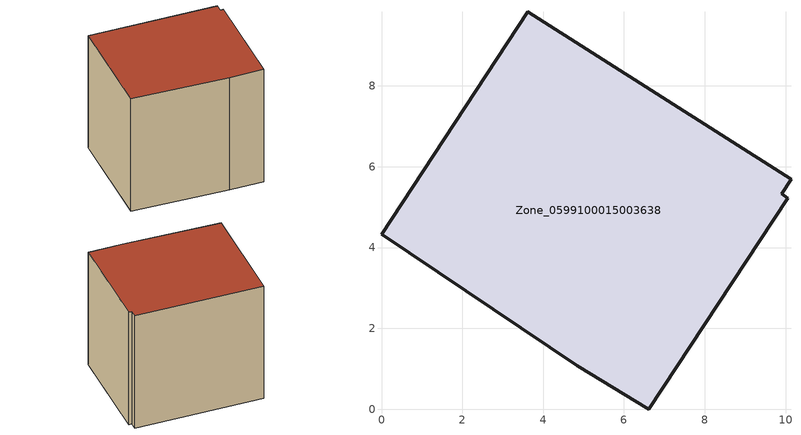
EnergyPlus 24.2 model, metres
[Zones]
Zone_0599100015003638
 floor ground (C_G): 10.05,5.21 6.61,0 4.85,1.07 0,4.33 3.62,9.83 10.13,5.68 9.91,5.33 z0.88
 wall outside (C_F): 0,4.33 4.85,1.07 6.61,0 10.05,5.21 9.91,5.33 10.13,5.68 3.62,9.83 0,4.33 z0.88:8.44
 roof outside (C_R): 6.61,0 10.05,5.21 9.91,5.33 10.13,5.68 3.62,9.83 0,4.33 4.85,1.07 z8.44
[BUILDING]
Pand.0599100015003638: North Axis=0; Terrain=City; Loads Convergence Tolerance Value=0.04; Temperature Convergence Tolerance Value=0.4; Solar Distribution=FullExterior; Maximum Number of Warmup Days=25; Minimum Number of Warmup Days=1
[Site:Location]
Rotterdam.The.Hague.AP_ZH_NLD Design_Conditions: Latitude=51.96; Longitude=4.45; Time Zone=1; Elevation=-4.5
[SITE:GROUNDTEMPERATURE:BUILDINGSURFACE]
18, 18, 18, 18, 18, 18, 18, 18, 18, 18, 18, 18
[MATERIAL] Thermal Absorptance=0.9; Solar Absorptance=0.7; Visible Absorptance=0.7
Name | Roughness | Thickness | Conductivity | Density | Specific Heat
G.TI.1965-1974 | MediumSmooth | 0.15 | 0.882353 | 540 | 1210
F.TI.1965-1974 | Rough | 0.3 | 0.697674 | 1920 | 840
R.TI.1965-1974 | MediumRough | 0.2 | 0.232558 | 1500 | 1000
[CONSTRUCTION]
C_G: G.TI.1965-1974
C_F: F.TI.1965-1974
C_R: R.TI.1965-1974
[ZONE]
Zone_0599100015003638: Type=1; Multiplier=1; Ceiling Height=Autocalculate; Volume=Autocalculate; Floor Area=autocalculate; Part of Total Floor Area=Yes
[ZONEINFILTRATION:DESIGNFLOWRATE]
Infil_Zone_0599100015003638: Zone or ZoneList or Space or SpaceList=Zone_0599100015003638; Schedule=AlwaysOn; Design Flow Rate Calculation Method=Flow/Area; Flow Rate per Floor Area=0.003; Constant Term Coefficient=1; Temperature Term Coefficient=0; Velocity Term Coefficient=0; Velocity Squared Term Coefficient=0
[HVACTEMPLATE:ZONE:IDEALLOADSAIRSYSTEM]
Zone_0599100015003638: Maximum Heating Supply Air Temperature=50; Minimum Cooling Supply Air Temperature=13; Maximum Heating Supply Air Humidity Ratio=0.0156; Minimum Cooling Supply Air Humidity Ratio=0.0077; Heating Limit=NoLimit; Cooling Limit=NoLimit; Dehumidification Control Type=ConstantSensibleHeatRatio; Cooling Sensible Heat Ratio=0.7; Dehumidification Setpoint=60; Humidification Control Type=None; Humidification Setpoint=30; Outdoor Air Method=None; Outdoor Air Flow Rate per Person=0.00944; Outdoor Air Flow Rate per Zone Floor Area=0; Outdoor Air Flow Rate per Zone=0; Demand Controlled Ventilation Type=None; Outdoor Air Economizer Type=NoEconomizer; Heat Recovery Type=None; Sensible Heat Recovery Effectiveness=0.7; Latent Heat Recovery Effectiveness=0.65
[ZONECONTROL:THERMOSTAT]
ThermostatControl_Zone_0599100015003638: Zone or ZoneList=Zone_0599100015003638; Control Type Schedule=DualSetpointControlType; Control 1=Thermostat_Zone_0599100015003638; Temperature Difference Between Cutout And Setpoint=0
[THERMOSTATSETPOINT:DUALSETPOINT]
Thermostat_Zone_0599100015003638: Heating Setpoint Temperature Schedule=HeatingSetpoint_Zone_0599100015003638; Cooling Setpoint Temperature Schedule=CoolingSetpoint_Zone_0599100015003638
[SCHEDULE:COMPACT]
HeatingSetpoint_Zone_0599100015003638: Through: 12/31, For: AllDays, Until: 24:00, 21
CoolingSetpoint_Zone_0599100015003638: Through: 12/31, For: AllDays, Until: 24:00, 24
DualSetpointControlType: Through: 12/31, For: AllDays, Until: 24:00, 4
AlwaysOn: Through: 12/31, For: AllDays, Until: 24:00, 1
